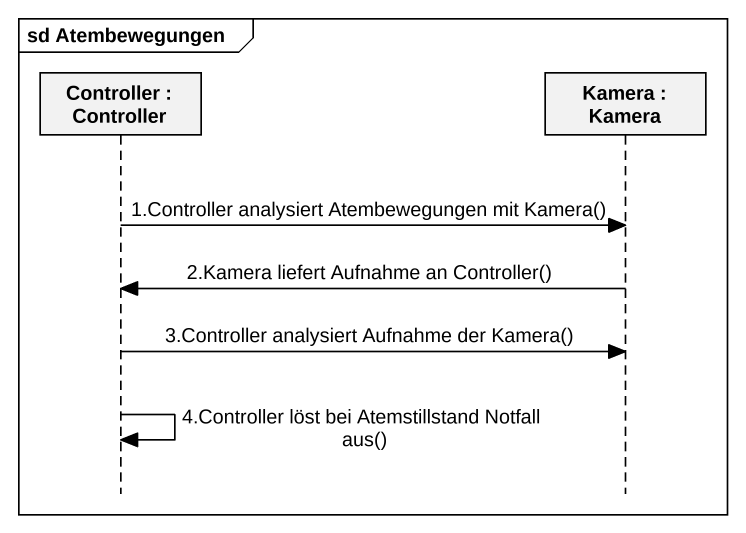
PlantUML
@startuml
mainframe sd Atembewegungen
hide footbox
participant "Controller : Controller" as Controller
participant "Kamera : Kamera" as Kamera

Controller -> Kamera : 1.Controller analysiert Atembewegungen mit Kamera()
Kamera -> Controller : 2.Kamera liefert Aufnahme an Controller()
Controller -> Kamera : 3.Controller analysiert Aufnahme der Kamera()
Controller -> Controller : 4.Controller löst bei Atemstillstand Notfall aus()
@enduml
